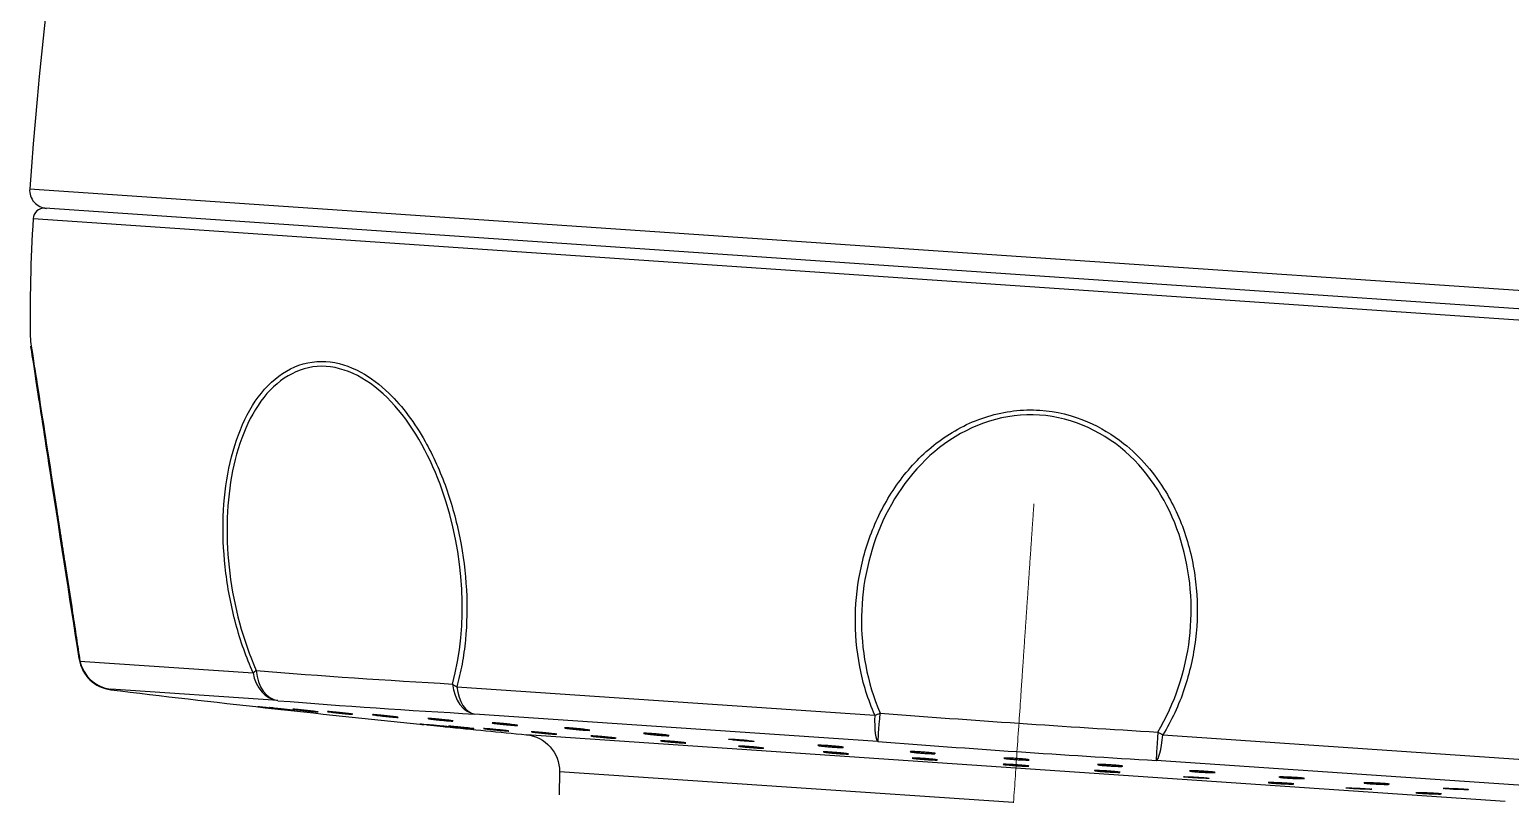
# Model space of a CAD drawing. Extents: x 0 to 1128, y 0 to 827.
# Drawn here: x 467.97 to 508.48, y 567.16 to 588.08 of the extents above; entities that cross this region are included whole.
import ezdxf

# ---------------------------------------------------------------- set-up
doc = ezdxf.new("R2010")
doc.units = 0
doc.header["$LTSCALE"] = 10
doc.header["$MEASUREMENT"] = 0
doc.linetypes.add('CENTER2', pattern=[28.575, 19.05, -3.175, 3.175, -3.175])
doc.layers.add('1', color=7, linetype='CONTINUOUS')
doc.layers.add('Cneter', color=1, linetype='CENTER2', lineweight=13)

msp = doc.modelspace()

# ---------------------------------------------------------------- linework, layer by layer
at = {"layer": '1', "color": 7, "linetype": 'Continuous'}
for p, q in [((467.97, 583.729), (495.904, 581.825)), ((495.87, 581.324), (468.385, 583.198)), ((468.065, 582.917), (523.634, 579.128)), ((495.904, 581.825), (523.838, 579.92)), ((523.355, 579.45), (495.87, 581.324)), ((469.347, 570.808), (474.082, 570.485)), ((479.659, 570.105), (491.09, 569.326)), ((474.762, 569.726), (470.192, 570.037)), ((470.194, 570.022), (470.192, 570.037)), ((474.215, 569.558), (474.21, 569.558)), ((491.179, 568.607), (480.145, 569.359)), ((494.954, 567.88), (481.562, 568.793)), ((498.977, 568.788), (510.409, 568.009)), ((509.826, 567.335), (498.792, 568.088)), ((482.466, 567.782), (482.456, 567.151)), ((494.889, 566.935), (482.466, 567.782)), ((508.345, 566.967), (494.954, 567.88))]:
    msp.add_line(p, q, dxfattribs=at)
for centre, radius, start, end in [((592.646, 574.726), 125, 166.8343, 175.8699), ((468.469, 583.693), 0.5, 175.8699, 266.0999), ((468.365, 582.898), 0.3, 86.0999, 176.5038), ((510.835, 580.304), 42.85, 176.5038, 181.0015), ((470.314, 571.015), 1, 188.7805, 263.1512), ((527.793, 1049.584), 483.009, 263.15123, 264.15988), ((527.793, 1049.584), 483.009, 264.24269, 264.50754)]:
    msp.add_arc(centre, radius, start, end, dxfattribs=at)
at = {"layer": '1', "color": 7, "linetype": 'Continuous', "extrusion": (0, 0, -1)}
msp.add_arc((-481.467, 567.797), 1, 95.4925, 180.9001, dxfattribs=at)
at = {"layer": '1', "color": 7, "linetype": 'Continuous'}
for centre, major_axis, ratio, start_param, end_param in [((470.311, 571.03), (-0.988, -0.153), 0.444306, 0, 0.162978), ((470.311, 571.03), (-0.988, -0.153), 0.999966, 0, 1.298016), ((470.311, 571.03), (-0.068, -0.998), 0.98842, 5.003417, 6.231108), ((474.872, 570.719), (0.917, 0.399), 0.175115, 2.365232, 2.528211), ((474.872, 570.719), (-0.068, -0.998), 0.806217, 5.003417, 6.231108), ((474.872, 570.719), (-0.079, -0.997), 0.70581, 4.941684, 6.239699), ((435.774, 1027.065), (110.338, -450.882), 0.68986, 6.058898, 6.075302), ((480.244, 570.353), (0.057, 0.998), 0.708356, 1.784087, 3.082103), ((480.244, 570.353), (-0.965, 0.263), 0.453228, 0.884994, 1.047972), ((480.244, 570.353), (-0.068, -0.998), 0.591619, 5.003417, 6.231108), ((436.288, 1027.191), (-110.567, 451.818), 0.68986, 2.917306, 2.93371), ((491.255, 569.602), (-0.068, -0.998), 0.151744, 5.003417, 6.231108), ((491.255, 569.602), (0.92, 0.391), 0.196656, 4.449773, 4.612751), ((491.255, 569.602), (0.076, 0.997), 0.0018, 3.193066, 4.491082), ((525.839, 1020.925), (463.112, -31.572), 0.97561, 4.704187, 4.720591), ((498.852, 569.084), (-0.06, -0.998), 0.0018, 4.933696, 6.231712), ((498.852, 569.084), (-0.859, 0.513), 0.196656, 1.670434, 1.833412), ((525.85, 1021.085), (-464.072, 31.637), 0.97561, 1.562594, 1.578998), ((498.852, 569.084), (-0.068, -0.998), 0.151744, 0.052077, 1.279768)]:
    msp.add_ellipse(centre, major_axis=major_axis, ratio=ratio, start_param=start_param, end_param=end_param, dxfattribs=at)
for points, knots in [([(523.89, 580.766), (523.876, 580.786), (523.848, 580.828), (523.625, 581.16), (523.267, 581.689), (522.763, 582.434), (522.115, 583.391), (520.848, 585.255), (518.487, 588.767), (514.802, 594.192), (511.439, 599.152), (508.662, 603.259), (506.223, 606.862), (503.505, 610.85), (500.978, 614.583), (499.532, 616.735), (498.908, 617.663)], [0, 0, 0, 0, 0.03684, 0.074066, 0.112005, 0.150963, 0.191222, 0.233031, 0.351862, 0.491758, 0.62721, 0.683143, 0.759439, 0.859337, 0.939331, 1, 1, 1, 1]), ([(467.992, 579.555), (467.992, 579.555), (468.015, 579.404), (468.119, 578.739), (468.286, 577.672), (468.498, 576.305), (468.712, 574.931), (468.931, 573.512), (469.112, 572.34), (469.25, 571.442), (469.315, 571.018), (469.347, 570.808)], [0, 0, 0, 0, 0.117115, 0.218919, 0.375028, 0.499757, 0.624488, 0.750609, 0.875614, 0.938399, 1, 1, 1, 1]), ([(469.323, 570.878), (469.068, 572.529), (468.764, 574.496), (468.365, 577.076), (468.243, 577.867), (468.059, 579.059), (468.003, 579.423), (468.004, 579.416), (468.062, 579.043), (468.182, 578.267), (468.212, 578.067), (468.246, 577.852)], [0, 0, 0, 0, 0.377065, 0.377065, 0.565598, 0.565598, 0.75413, 0.75413, 0.942663, 0.942663, 1, 1, 1, 1]), ([(474.082, 570.485), (473.994, 570.7), (473.815, 571.133), (473.538, 572.039), (473.307, 573.207), (473.23, 574.604), (473.355, 575.947), (473.698, 577.174), (474.271, 578.198), (475.08, 578.881), (476.047, 579.093), (476.997, 578.793), (477.957, 578.069), (478.776, 576.957), (479.397, 575.562), (479.774, 574.176), (479.954, 572.761), (479.93, 571.602), (479.812, 570.722), (479.71, 570.31), (479.659, 570.105)], [0, 0, 0, 0, 0.030925, 0.062393, 0.124655, 0.186847, 0.248867, 0.311288, 0.373942, 0.43667, 0.499585, 0.558364, 0.609289, 0.687378, 0.749769, 0.812162, 0.87525, 0.93778, 0.969186, 1, 1, 1, 1]), ([(479.541, 570.181), (479.978, 571.785), (479.867, 573.739), (478.951, 576.355), (478.518, 577.167), (477.405, 578.422), (476.741, 578.827), (475.42, 578.911), (474.822, 578.582), (473.935, 577.465), (473.642, 576.691), (473.199, 574.194), (473.437, 572.229), (474.169, 570.547)], [0, 0, 0, 0, 0.25, 0.25, 0.375, 0.375, 0.5, 0.5, 0.625, 0.625, 0.75, 0.75, 1, 1, 1, 1]), ([(498.837, 568.865), (499.775, 570.436), (499.999, 572.366), (499.204, 574.974), (498.744, 575.788), (497.402, 577.058), (496.534, 577.478), (494.664, 577.599), (493.746, 577.292), (492.26, 576.216), (491.692, 575.461), (490.569, 573.01), (490.525, 571.064), (491.24, 569.383)], [0, 0, 0, 0, 0.25, 0.25, 0.375, 0.375, 0.5, 0.5, 0.625, 0.625, 0.75, 0.75, 1, 1, 1, 1]), ([(491.09, 569.326), (491.006, 569.54), (490.835, 569.973), (490.617, 570.874), (490.514, 572.034), (490.679, 573.414), (491.122, 574.736), (491.853, 575.936), (492.873, 576.93), (494.164, 577.58), (495.586, 577.761), (496.884, 577.437), (498.111, 576.695), (499.06, 575.574), (499.671, 574.18), (499.938, 572.802), (499.916, 571.4), (499.655, 570.257), (499.317, 569.393), (499.09, 568.988), (498.977, 568.788)], [0, 0, 0, 0, 0.030925, 0.062393, 0.124655, 0.186847, 0.248867, 0.311288, 0.373942, 0.43667, 0.499585, 0.558364, 0.609289, 0.687378, 0.749769, 0.812162, 0.87525, 0.93778, 0.969186, 1, 1, 1, 1]), ([(474.215, 569.558), (474.215, 569.558), (474.215, 569.558), (474.222, 569.557), (474.235, 569.555), (474.273, 569.551), (474.298, 569.548), (474.357, 569.541), (474.39, 569.537), (474.462, 569.529), (474.502, 569.525), (474.58, 569.516), (474.619, 569.512), (474.694, 569.504), (474.73, 569.5), (474.794, 569.493), (474.822, 569.49), (474.866, 569.485), (474.883, 569.483), (474.893, 569.482)], [0, 0, 0, 0, 0.000061, 0.000061, 0.124139, 0.124139, 0.252503, 0.252503, 0.374641, 0.374641, 0.501516, 0.501516, 0.625957, 0.625957, 0.750778, 0.750778, 0.877447, 0.877447, 1, 1, 1, 1]), ([(474.907, 569.481), (474.907, 569.481), (474.906, 569.481), (474.903, 569.482), (474.894, 569.483), (474.863, 569.486), (474.842, 569.489), (474.789, 569.495), (474.757, 569.498), (474.689, 569.506), (474.651, 569.51), (474.574, 569.519), (474.533, 569.523), (474.456, 569.532), (474.419, 569.536), (474.352, 569.543), (474.32, 569.547), (474.269, 569.552), (474.249, 569.554), (474.226, 569.557), (474.219, 569.558), (474.215, 569.558)], [0, 0, 0, 0, 0.023178, 0.023178, 0.134541, 0.134541, 0.24942, 0.24942, 0.36216, 0.36216, 0.475519, 0.475519, 0.59113, 0.59113, 0.702555, 0.702555, 0.818372, 0.818372, 0.929855, 0.929855, 1, 1, 1, 1]), ([(474.547, 569.535), (474.536, 569.536), (474.531, 569.536), (474.534, 569.535), (474.543, 569.534), (474.571, 569.53), (474.593, 569.528), (474.645, 569.522), (474.675, 569.518), (474.742, 569.51), (474.781, 569.506), (474.858, 569.497), (474.898, 569.493), (474.974, 569.485), (475.012, 569.481), (475.081, 569.473), (475.113, 569.47), (475.165, 569.465), (475.186, 569.463), (475.216, 569.46), (475.226, 569.459), (475.23, 569.459), (475.226, 569.46), (475.205, 569.463), (475.187, 569.465), (475.142, 569.471), (475.114, 569.474), (475.051, 569.481), (475.015, 569.486), (474.939, 569.494), (474.899, 569.499), (474.821, 569.507), (474.783, 569.511), (474.711, 569.519), (474.676, 569.523), (474.618, 569.528), (474.594, 569.531), (474.564, 569.534), (474.554, 569.535), (474.547, 569.535)], [0, 0, 0, 0, 0.053463, 0.053463, 0.106782, 0.106782, 0.161942, 0.161942, 0.214427, 0.214427, 0.268948, 0.268948, 0.322422, 0.322422, 0.37606, 0.37606, 0.430492, 0.430492, 0.483261, 0.483261, 0.537949, 0.537949, 0.590625, 0.590625, 0.644964, 0.644964, 0.698292, 0.698292, 0.751913, 0.751913, 0.806599, 0.806599, 0.859304, 0.859304, 0.914087, 0.914087, 0.96682, 0.96682, 1, 1, 1, 1]), ([(475.201, 569.491), (475.185, 569.492), (475.175, 569.493), (475.172, 569.492), (475.171, 569.492), (475.171, 569.492)], [0, 0, 0, 0, 0.792428, 0.792428, 1, 1, 1, 1]), ([(475.182, 569.49), (475.182, 569.49), (475.182, 569.49), (475.192, 569.488), (475.209, 569.486), (475.253, 569.48), (475.28, 569.477), (475.342, 569.469), (475.378, 569.465), (475.453, 569.457), (475.492, 569.452), (475.57, 569.444), (475.609, 569.44), (475.682, 569.432), (475.717, 569.429), (475.776, 569.423), (475.801, 569.421), (475.84, 569.417), (475.854, 569.416), (475.861, 569.416)], [0, 0, 0, 0, 0.000039, 0.000039, 0.128026, 0.128026, 0.249806, 0.249806, 0.376308, 0.376308, 0.500383, 0.500383, 0.624838, 0.624838, 0.751135, 0.751135, 0.873573, 0.873573, 1, 1, 1, 1]), ([(475.867, 569.416), (475.867, 569.417), (475.866, 569.417), (475.857, 569.419), (475.845, 569.42), (475.808, 569.425), (475.783, 569.428), (475.726, 569.435), (475.693, 569.439), (475.621, 569.448), (475.581, 569.452), (475.504, 569.461), (475.465, 569.465), (475.389, 569.473), (475.352, 569.476), (475.288, 569.483), (475.26, 569.485), (475.224, 569.489), (475.211, 569.49), (475.201, 569.491)], [0, 0, 0, 0, 0.054586, 0.054586, 0.180079, 0.180079, 0.303234, 0.303234, 0.427066, 0.427066, 0.553358, 0.553358, 0.675076, 0.675076, 0.801593, 0.801593, 0.923375, 0.923375, 1, 1, 1, 1]), ([(476.167, 569.425), (476.147, 569.426), (476.132, 569.427), (476.119, 569.428), (476.117, 569.427), (476.117, 569.427)], [0, 0, 0, 0, 0.615105, 0.615105, 1, 1, 1, 1]), ([(476.119, 569.426), (476.119, 569.426), (476.119, 569.426), (476.124, 569.425), (476.136, 569.423), (476.172, 569.418), (476.195, 569.414), (476.251, 569.408), (476.284, 569.404), (476.355, 569.395), (476.394, 569.391), (476.471, 569.383), (476.511, 569.378), (476.587, 569.371), (476.625, 569.367), (476.689, 569.361), (476.718, 569.358), (476.765, 569.354), (476.784, 569.353), (476.796, 569.352)], [0, 0, 0, 0, 0.000037, 0.000037, 0.128025, 0.128025, 0.249804, 0.249804, 0.376306, 0.376306, 0.500382, 0.500382, 0.624837, 0.624837, 0.751134, 0.751134, 0.873572, 0.873572, 1, 1, 1, 1]), ([(476.813, 569.353), (476.813, 569.353), (476.813, 569.353), (476.812, 569.354), (476.804, 569.355), (476.776, 569.359), (476.756, 569.362), (476.706, 569.369), (476.675, 569.372), (476.608, 569.38), (476.57, 569.385), (476.493, 569.393), (476.454, 569.397), (476.377, 569.405), (476.338, 569.409), (476.269, 569.416), (476.238, 569.419), (476.195, 569.423), (476.18, 569.424), (476.167, 569.425)], [0, 0, 0, 0, 0.01105, 0.01105, 0.142321, 0.142321, 0.271148, 0.271148, 0.400682, 0.400682, 0.53279, 0.53279, 0.660113, 0.660113, 0.792456, 0.792456, 0.919846, 0.919846, 1, 1, 1, 1]), ([(477.429, 569.339), (477.405, 569.341), (477.386, 569.342), (477.361, 569.343), (477.354, 569.343), (477.354, 569.341), (477.361, 569.339), (477.387, 569.335), (477.406, 569.332), (477.455, 569.325), (477.485, 569.322), (477.552, 569.314), (477.589, 569.31), (477.665, 569.301), (477.705, 569.297), (477.783, 569.289), (477.822, 569.285), (477.891, 569.279), (477.923, 569.276), (477.978, 569.272), (478.001, 569.27), (478.034, 569.268), (478.044, 569.268), (478.048, 569.268)], [0, 0, 0, 0, 0.090546, 0.090546, 0.180848, 0.180848, 0.274268, 0.274268, 0.363158, 0.363158, 0.455495, 0.455495, 0.54606, 0.54606, 0.636903, 0.636903, 0.72909, 0.72909, 0.81846, 0.81846, 0.91108, 0.91108, 1, 1, 1, 1]), ([(478.05, 569.269), (478.05, 569.27), (478.047, 569.271), (478.031, 569.274), (478.015, 569.276), (477.973, 569.282), (477.946, 569.286), (477.884, 569.293), (477.848, 569.297), (477.774, 569.306), (477.735, 569.31), (477.657, 569.318), (477.617, 569.322), (477.544, 569.329), (477.51, 569.332), (477.462, 569.336), (477.445, 569.338), (477.429, 569.339)], [0, 0, 0, 0, 0.100261, 0.100261, 0.235406, 0.235406, 0.371292, 0.371292, 0.509878, 0.509878, 0.643445, 0.643445, 0.782278, 0.782278, 0.915915, 0.915915, 1, 1, 1, 1]), ([(478.968, 569.234), (478.941, 569.236), (478.917, 569.237), (478.883, 569.239), (478.871, 569.239), (478.864, 569.238), (478.863, 569.238), (478.863, 569.238)], [0, 0, 0, 0, 0.420717, 0.420717, 0.840296, 0.840296, 1, 1, 1, 1]), ([(478.872, 569.235), (478.872, 569.235), (478.872, 569.235), (478.88, 569.233), (478.895, 569.23), (478.935, 569.225), (478.962, 569.221), (479.023, 569.213), (479.058, 569.209), (479.131, 569.201), (479.17, 569.197), (479.249, 569.189), (479.289, 569.185), (479.362, 569.179), (479.397, 569.176), (479.458, 569.171), (479.486, 569.169), (479.527, 569.166), (479.542, 569.166), (479.551, 569.166)], [0, 0, 0, 0, 0.000232, 0.000232, 0.122686, 0.122686, 0.249889, 0.249889, 0.374651, 0.374651, 0.499796, 0.499796, 0.626793, 0.626793, 0.749909, 0.749909, 0.877501, 0.877501, 1, 1, 1, 1]), ([(479.56, 569.167), (479.56, 569.168), (479.559, 569.168), (479.553, 569.17), (479.542, 569.172), (479.509, 569.178), (479.486, 569.181), (479.43, 569.188), (479.397, 569.192), (479.326, 569.2), (479.289, 569.204), (479.211, 569.212), (479.17, 569.216), (479.094, 569.223), (479.058, 569.227), (479.005, 569.231), (478.986, 569.233), (478.968, 569.234)], [0, 0, 0, 0, 0.051937, 0.051937, 0.19434, 0.19434, 0.337525, 0.337525, 0.483554, 0.483554, 0.624295, 0.624295, 0.770584, 0.770584, 0.911399, 0.911399, 1, 1, 1, 1]), ([(478.648, 569.082), (478.648, 569.082), (478.651, 569.082), (478.666, 569.08), (478.682, 569.079), (478.719, 569.075), (478.739, 569.073), (478.762, 569.07)], [0, 0, 0, 0, 0.277213, 0.277213, 0.678449, 0.678449, 1, 1, 1, 1]), ([(479.344, 569.011), (479.344, 569.011), (479.343, 569.011), (479.336, 569.012), (479.324, 569.013), (479.29, 569.017), (479.266, 569.019), (479.209, 569.025), (479.176, 569.028), (479.106, 569.035), (479.067, 569.039), (478.989, 569.047), (478.948, 569.051), (478.873, 569.059), (478.837, 569.063), (478.772, 569.069), (478.742, 569.072), (478.695, 569.077), (478.677, 569.079), (478.657, 569.081), (478.652, 569.082), (478.65, 569.082)], [0, 0, 0, 0, 0.044228, 0.044228, 0.153256, 0.153256, 0.265709, 0.265709, 0.376035, 0.376035, 0.486943, 0.486943, 0.600011, 0.600011, 0.708976, 0.708976, 0.822265, 0.822265, 0.931342, 0.931342, 1, 1, 1, 1]), ([(478.845, 569.068), (478.845, 569.068), (478.845, 569.068), (478.848, 569.068), (478.858, 569.067), (478.889, 569.063), (478.911, 569.061), (478.965, 569.055), (478.996, 569.052), (479.065, 569.044), (479.104, 569.04), (479.181, 569.033), (479.221, 569.029), (479.297, 569.021), (479.335, 569.017), (479.403, 569.011), (479.434, 569.008), (479.483, 569.003), (479.504, 569.001), (479.532, 568.998), (479.54, 568.998), (479.542, 568.998), (479.536, 568.999), (479.513, 569.002), (479.494, 569.004), (479.447, 569.009), (479.418, 569.012), (479.353, 569.019), (479.317, 569.022), (479.241, 569.03), (479.2, 569.034), (479.122, 569.042), (479.084, 569.046), (479.013, 569.053), (478.979, 569.056), (478.923, 569.062), (478.9, 569.064), (478.871, 569.066), (478.863, 569.067), (478.856, 569.068)], [0, 0, 0, 0, 0.000038, 0.000038, 0.056392, 0.056392, 0.114688, 0.114688, 0.170138, 0.170138, 0.227728, 0.227728, 0.284189, 0.284189, 0.340829, 0.340829, 0.398322, 0.398322, 0.454072, 0.454072, 0.511867, 0.511867, 0.56755, 0.56755, 0.624982, 0.624982, 0.681328, 0.681328, 0.737971, 0.737971, 0.795717, 0.795717, 0.851368, 0.851368, 0.909227, 0.909227, 0.964935, 0.964935, 1, 1, 1, 1]), ([(479.459, 569.027), (479.443, 569.028), (479.434, 569.028), (479.43, 569.028), (479.429, 569.028), (479.429, 569.028)], [0, 0, 0, 0, 0.793293, 0.793293, 1, 1, 1, 1]), ([(479.44, 569.026), (479.44, 569.026), (479.44, 569.026), (479.45, 569.025), (479.467, 569.023), (479.511, 569.018), (479.538, 569.015), (479.6, 569.008), (479.636, 569.004), (479.711, 568.996), (479.751, 568.992), (479.828, 568.985), (479.868, 568.981), (479.941, 568.974), (479.975, 568.971), (480.034, 568.965), (480.059, 568.963), (480.099, 568.96), (480.113, 568.959), (480.12, 568.958)], [0, 0, 0, 0, 0.00004, 0.00004, 0.128082, 0.128082, 0.249873, 0.249873, 0.376363, 0.376363, 0.500376, 0.500376, 0.624781, 0.624781, 0.75106, 0.75106, 0.873509, 0.873509, 1, 1, 1, 1]), ([(480.126, 568.959), (480.125, 568.959), (480.124, 568.959), (480.116, 568.96), (480.103, 568.962), (480.066, 568.967), (480.042, 568.969), (479.985, 568.976), (479.951, 568.979), (479.879, 568.987), (479.84, 568.991), (479.762, 568.999), (479.723, 569.002), (479.647, 569.01), (479.61, 569.013), (479.547, 569.019), (479.519, 569.022), (479.482, 569.025), (479.469, 569.026), (479.459, 569.027)], [0, 0, 0, 0, 0.054496, 0.054496, 0.180065, 0.180065, 0.303259, 0.303259, 0.427103, 0.427103, 0.553358, 0.553358, 0.675033, 0.675033, 0.801535, 0.801535, 0.923334, 0.923334, 1, 1, 1, 1]), ([(480.444, 568.959), (480.423, 568.961), (480.407, 568.962), (480.391, 568.963), (480.388, 568.962), (480.388, 568.962)], [0, 0, 0, 0, 0.583199, 0.583199, 1, 1, 1, 1]), ([(480.389, 568.961), (480.389, 568.961), (480.389, 568.961), (480.393, 568.96), (480.404, 568.959), (480.437, 568.954), (480.459, 568.952), (480.513, 568.946), (480.546, 568.942), (480.616, 568.935), (480.655, 568.931), (480.732, 568.923), (480.772, 568.919), (480.849, 568.912), (480.886, 568.908), (480.952, 568.903), (480.982, 568.9), (481.031, 568.896), (481.051, 568.895), (481.077, 568.893), (481.084, 568.893), (481.085, 568.894), (481.078, 568.896), (481.053, 568.899), (481.033, 568.902), (480.985, 568.907), (480.955, 568.911), (480.889, 568.918), (480.851, 568.922), (480.775, 568.929), (480.736, 568.933), (480.659, 568.941), (480.619, 568.944), (480.549, 568.951), (480.517, 568.954), (480.473, 568.957), (480.457, 568.958), (480.444, 568.959)], [0, 0, 0, 0, 0.000018, 0.000018, 0.061797, 0.061797, 0.12056, 0.12056, 0.18159, 0.18159, 0.241424, 0.241424, 0.301448, 0.301448, 0.362376, 0.362376, 0.421457, 0.421457, 0.482704, 0.482704, 0.541714, 0.541714, 0.602577, 0.602577, 0.662289, 0.662289, 0.722317, 0.722317, 0.783512, 0.783512, 0.842488, 0.842488, 0.903804, 0.903804, 0.96284, 0.96284, 1, 1, 1, 1]), ([(480.76, 569.112), (480.729, 569.114), (480.702, 569.116), (480.659, 569.118), (480.643, 569.118), (480.625, 569.118), (480.621, 569.117), (480.621, 569.116)], [0, 0, 0, 0, 0.361875, 0.361875, 0.722771, 0.722771, 1, 1, 1, 1]), ([(480.623, 569.115), (480.623, 569.115), (480.623, 569.115), (480.627, 569.114), (480.637, 569.112), (480.669, 569.106), (480.691, 569.103), (480.745, 569.096), (480.778, 569.092), (480.847, 569.084), (480.885, 569.08), (480.963, 569.072), (481.004, 569.068), (481.08, 569.062), (481.116, 569.058), (481.183, 569.053), (481.214, 569.051), (481.264, 569.048), (481.283, 569.047), (481.31, 569.047), (481.318, 569.047), (481.319, 569.05), (481.312, 569.052), (481.288, 569.056), (481.269, 569.059), (481.221, 569.066), (481.191, 569.07), (481.125, 569.077), (481.089, 569.081), (481.013, 569.089), (480.973, 569.093), (480.895, 569.101), (480.857, 569.104), (480.8, 569.109), (480.779, 569.11), (480.76, 569.112)], [0, 0, 0, 0, 0.000119, 0.000119, 0.062738, 0.062738, 0.127786, 0.127786, 0.191586, 0.191586, 0.255582, 0.255582, 0.320524, 0.320524, 0.383482, 0.383482, 0.44873, 0.44873, 0.511577, 0.511577, 0.576409, 0.576409, 0.640034, 0.640034, 0.704009, 0.704009, 0.769254, 0.769254, 0.832136, 0.832136, 0.897498, 0.897498, 0.960414, 0.960414, 1, 1, 1, 1]), ([(481.786, 568.868), (481.76, 568.87), (481.739, 568.871), (481.709, 568.873), (481.7, 568.873), (481.697, 568.872), (481.696, 568.872), (481.696, 568.872)], [0, 0, 0, 0, 0.458391, 0.458391, 0.915547, 0.915547, 1, 1, 1, 1]), ([(481.71, 568.869), (481.71, 568.869), (481.71, 568.869), (481.721, 568.867), (481.738, 568.865), (481.782, 568.859), (481.811, 568.856), (481.875, 568.849), (481.911, 568.845), (481.986, 568.838), (482.026, 568.834), (482.104, 568.826), (482.144, 568.823), (482.215, 568.817), (482.248, 568.814), (482.307, 568.809), (482.332, 568.807), (482.369, 568.805), (482.382, 568.805), (482.388, 568.805)], [0, 0, 0, 0, 0.000242, 0.000242, 0.122703, 0.122703, 0.249889, 0.249889, 0.374584, 0.374584, 0.499673, 0.499673, 0.626647, 0.626647, 0.74977, 0.74977, 0.87741, 0.87741, 1, 1, 1, 1]), ([(482.393, 568.806), (482.393, 568.806), (482.392, 568.807), (482.381, 568.809), (482.367, 568.811), (482.329, 568.816), (482.304, 568.819), (482.246, 568.825), (482.211, 568.829), (482.138, 568.836), (482.1, 568.84), (482.022, 568.848), (481.981, 568.852), (481.907, 568.858), (481.872, 568.861), (481.821, 568.865), (481.802, 568.867), (481.786, 568.868)], [0, 0, 0, 0, 0.076603, 0.076603, 0.215342, 0.215342, 0.354812, 0.354812, 0.496999, 0.496999, 0.634027, 0.634027, 0.776492, 0.776492, 0.91366, 0.91366, 1, 1, 1, 1]), ([(482.775, 568.974), (482.742, 568.977), (482.711, 568.979), (482.66, 568.981), (482.64, 568.982), (482.61, 568.982), (482.602, 568.982), (482.6, 568.98), (482.6, 568.98), (482.6, 568.98)], [0, 0, 0, 0, 0.31809, 0.31809, 0.635318, 0.635318, 0.963505, 0.963505, 1, 1, 1, 1]), ([(482.616, 568.975), (482.616, 568.975), (482.616, 568.975), (482.627, 568.973), (482.646, 568.97), (482.692, 568.963), (482.721, 568.96), (482.786, 568.952), (482.822, 568.948), (482.898, 568.94), (482.939, 568.937), (483.016, 568.929), (483.054, 568.926), (483.126, 568.921), (483.16, 568.918), (483.216, 568.915), (483.24, 568.914), (483.276, 568.913), (483.289, 568.913), (483.294, 568.914)], [0, 0, 0, 0, 0.000157, 0.000157, 0.126829, 0.126829, 0.251071, 0.251071, 0.375692, 0.375692, 0.502159, 0.502159, 0.624762, 0.624762, 0.751821, 0.751821, 0.874208, 0.874208, 1, 1, 1, 1]), ([(483.297, 568.915), (483.297, 568.916), (483.295, 568.917), (483.283, 568.92), (483.269, 568.923), (483.229, 568.929), (483.203, 568.932), (483.143, 568.94), (483.109, 568.944), (483.036, 568.951), (482.996, 568.955), (482.918, 568.963), (482.879, 568.966), (482.819, 568.971), (482.797, 568.973), (482.775, 568.974)], [0, 0, 0, 0, 0.096192, 0.096192, 0.25682, 0.25682, 0.420639, 0.420639, 0.578525, 0.578525, 0.742636, 0.742636, 0.900606, 0.900606, 1, 1, 1, 1]), ([(484.983, 568.824), (484.947, 568.826), (484.914, 568.829), (484.856, 568.832), (484.831, 568.833), (484.793, 568.834), (484.779, 568.833), (484.77, 568.832), (484.769, 568.831), (484.769, 568.831)], [0, 0, 0, 0, 0.284229, 0.284229, 0.56769, 0.56769, 0.860942, 0.860942, 1, 1, 1, 1]), ([(484.774, 568.828), (484.774, 568.828), (484.774, 568.828), (484.781, 568.826), (484.794, 568.823), (484.833, 568.817), (484.858, 568.814), (484.917, 568.807), (484.951, 568.803), (485.023, 568.796), (485.063, 568.792), (485.141, 568.785), (485.18, 568.781), (485.255, 568.776), (485.292, 568.773), (485.354, 568.769), (485.382, 568.768), (485.426, 568.766), (485.444, 568.766), (485.454, 568.767)], [0, 0, 0, 0, 0.000155, 0.000155, 0.126827, 0.126827, 0.251069, 0.251069, 0.375691, 0.375691, 0.502158, 0.502158, 0.62476, 0.62476, 0.75182, 0.75182, 0.874207, 0.874207, 1, 1, 1, 1]), ([(485.466, 568.769), (485.466, 568.769), (485.466, 568.77), (485.462, 568.772), (485.453, 568.774), (485.422, 568.779), (485.4, 568.783), (485.346, 568.789), (485.315, 568.793), (485.247, 568.801), (485.208, 568.805), (485.13, 568.812), (485.091, 568.815), (485.029, 568.82), (485.006, 568.822), (484.983, 568.824)], [0, 0, 0, 0, 0.038399, 0.038399, 0.209298, 0.209298, 0.383592, 0.383592, 0.551574, 0.551574, 0.726179, 0.726179, 0.89425, 0.89425, 1, 1, 1, 1]), ([(483.453, 568.754), (483.422, 568.757), (483.396, 568.758), (483.355, 568.76), (483.34, 568.761), (483.326, 568.761), (483.323, 568.76), (483.323, 568.76)], [0, 0, 0, 0, 0.375607, 0.375607, 0.750201, 0.750201, 1, 1, 1, 1]), ([(483.326, 568.759), (483.326, 568.759), (483.326, 568.759), (483.331, 568.757), (483.342, 568.755), (483.376, 568.751), (483.4, 568.748), (483.456, 568.741), (483.489, 568.738), (483.559, 568.73), (483.598, 568.727), (483.676, 568.719), (483.716, 568.716), (483.792, 568.709), (483.828, 568.706), (483.894, 568.701), (483.924, 568.699), (483.971, 568.696), (483.99, 568.695), (484.002, 568.695)], [0, 0, 0, 0, 0.000238, 0.000238, 0.122699, 0.122699, 0.249885, 0.249885, 0.37458, 0.37458, 0.49967, 0.49967, 0.626643, 0.626643, 0.749767, 0.749767, 0.877407, 0.877407, 1, 1, 1, 1]), ([(484.02, 568.696), (484.02, 568.696), (484.02, 568.696), (484.019, 568.697), (484.012, 568.699), (483.985, 568.703), (483.965, 568.705), (483.915, 568.711), (483.884, 568.715), (483.817, 568.722), (483.78, 568.726), (483.704, 568.733), (483.663, 568.737), (483.586, 568.744), (483.548, 568.747), (483.492, 568.751), (483.472, 568.753), (483.453, 568.754)], [0, 0, 0, 0, 0.011229, 0.011229, 0.15979, 0.15979, 0.309135, 0.309135, 0.461388, 0.461388, 0.608117, 0.608117, 0.760668, 0.760668, 0.907548, 0.907548, 1, 1, 1, 1]), ([(485.403, 568.621), (485.369, 568.624), (485.338, 568.626), (485.288, 568.629), (485.267, 568.63), (485.237, 568.63), (485.229, 568.63), (485.228, 568.629), (485.228, 568.629), (485.228, 568.629)], [0, 0, 0, 0, 0.318588, 0.318588, 0.636318, 0.636318, 0.964992, 0.964992, 1, 1, 1, 1]), ([(485.243, 568.624), (485.243, 568.624), (485.243, 568.624), (485.255, 568.622), (485.273, 568.62), (485.32, 568.614), (485.349, 568.611), (485.413, 568.604), (485.45, 568.6), (485.525, 568.593), (485.566, 568.589), (485.644, 568.583), (485.682, 568.58), (485.753, 568.574), (485.787, 568.572), (485.844, 568.568), (485.867, 568.567), (485.903, 568.566), (485.916, 568.566), (485.922, 568.566)], [0, 0, 0, 0, 0.000135, 0.000135, 0.126791, 0.126791, 0.250965, 0.250965, 0.375533, 0.375533, 0.501977, 0.501977, 0.624587, 0.624587, 0.751694, 0.751694, 0.874157, 0.874157, 1, 1, 1, 1]), ([(485.925, 568.567), (485.925, 568.568), (485.922, 568.569), (485.91, 568.572), (485.896, 568.574), (485.856, 568.579), (485.83, 568.582), (485.77, 568.589), (485.736, 568.592), (485.663, 568.6), (485.623, 568.603), (485.545, 568.61), (485.506, 568.613), (485.446, 568.618), (485.424, 568.62), (485.403, 568.621)], [0, 0, 0, 0, 0.095734, 0.095734, 0.256464, 0.256464, 0.420325, 0.420325, 0.578241, 0.578241, 0.742422, 0.742422, 0.900499, 0.900499, 1, 1, 1, 1]), ([(487.349, 568.663), (487.311, 568.665), (487.275, 568.668), (487.211, 568.671), (487.183, 568.672), (487.136, 568.674), (487.118, 568.674), (487.096, 568.673), (487.092, 568.672), (487.095, 568.668), (487.104, 568.666), (487.133, 568.661), (487.155, 568.657), (487.206, 568.651), (487.237, 568.647), (487.306, 568.64), (487.344, 568.636), (487.421, 568.629), (487.46, 568.626), (487.537, 568.62), (487.576, 568.617), (487.644, 568.613), (487.675, 568.611), (487.727, 568.609), (487.749, 568.609), (487.779, 568.609), (487.787, 568.61), (487.792, 568.613), (487.787, 568.615), (487.766, 568.62), (487.748, 568.623), (487.702, 568.629), (487.674, 568.632), (487.611, 568.639), (487.574, 568.643), (487.498, 568.65), (487.459, 568.654), (487.396, 568.659), (487.372, 568.661), (487.349, 568.663)], [0, 0, 0, 0, 0.053463, 0.053463, 0.106782, 0.106782, 0.161942, 0.161942, 0.214427, 0.214427, 0.268948, 0.268948, 0.322422, 0.322422, 0.37606, 0.37606, 0.430492, 0.430492, 0.483261, 0.483261, 0.537949, 0.537949, 0.590625, 0.590625, 0.644964, 0.644964, 0.698292, 0.698292, 0.751913, 0.751913, 0.806599, 0.806599, 0.859304, 0.859304, 0.914087, 0.914087, 0.96682, 0.96682, 1, 1, 1, 1]), ([(487.588, 568.472), (487.551, 568.475), (487.517, 568.477), (487.458, 568.481), (487.432, 568.482), (487.392, 568.483), (487.377, 568.483), (487.365, 568.483), (487.363, 568.482), (487.363, 568.481)], [0, 0, 0, 0, 0.277419, 0.277419, 0.55409, 0.55409, 0.840292, 0.840292, 1, 1, 1, 1]), ([(487.367, 568.48), (487.367, 568.48), (487.367, 568.48), (487.372, 568.478), (487.385, 568.476), (487.421, 568.471), (487.445, 568.468), (487.502, 568.462), (487.536, 568.458), (487.607, 568.451), (487.647, 568.448), (487.725, 568.441), (487.764, 568.438), (487.839, 568.432), (487.877, 568.429), (487.941, 568.425), (487.969, 568.424), (488.016, 568.422), (488.034, 568.421), (488.045, 568.422)], [0, 0, 0, 0, 0.000134, 0.000134, 0.126789, 0.126789, 0.250964, 0.250964, 0.37553, 0.37553, 0.501974, 0.501974, 0.624584, 0.624584, 0.751691, 0.751691, 0.874153, 0.874153, 1, 1, 1, 1]), ([(488.06, 568.423), (488.06, 568.424), (488.06, 568.424), (488.059, 568.425), (488.051, 568.427), (488.022, 568.432), (488.001, 568.434), (487.949, 568.44), (487.919, 568.444), (487.851, 568.45), (487.813, 568.454), (487.736, 568.461), (487.696, 568.464), (487.634, 568.469), (487.611, 568.471), (487.588, 568.472)], [0, 0, 0, 0, 0.022629, 0.022629, 0.196354, 0.196354, 0.373462, 0.373462, 0.544144, 0.544144, 0.721598, 0.721598, 0.892455, 0.892455, 1, 1, 1, 1]), ([(489.834, 568.493), (489.796, 568.496), (489.758, 568.498), (489.689, 568.502), (489.657, 568.504), (489.603, 568.506), (489.58, 568.506), (489.549, 568.506), (489.54, 568.505), (489.536, 568.503), (489.536, 568.503), (489.536, 568.502)], [0, 0, 0, 0, 0.235557, 0.235557, 0.470476, 0.470476, 0.713511, 0.713511, 0.944757, 0.944757, 1, 1, 1, 1]), ([(489.547, 568.498), (489.547, 568.498), (489.547, 568.498), (489.557, 568.495), (489.574, 568.492), (489.618, 568.486), (489.646, 568.483), (489.709, 568.476), (489.745, 568.472), (489.82, 568.466), (489.859, 568.462), (489.937, 568.456), (489.977, 568.454), (490.05, 568.449), (490.083, 568.447), (490.142, 568.445), (490.168, 568.444), (490.207, 568.444), (490.22, 568.444), (490.227, 568.445)], [0, 0, 0, 0, 0.000242, 0.000242, 0.124819, 0.124819, 0.249776, 0.249776, 0.376584, 0.376584, 0.499517, 0.499517, 0.626919, 0.626919, 0.749636, 0.749636, 0.876229, 0.876229, 1, 1, 1, 1]), ([(490.233, 568.447), (490.233, 568.448), (490.232, 568.449), (490.223, 568.452), (490.21, 568.455), (490.172, 568.461), (490.148, 568.464), (490.091, 568.47), (490.056, 568.474), (489.984, 568.481), (489.946, 568.484), (489.883, 568.489), (489.858, 568.491), (489.834, 568.493)], [0, 0, 0, 0, 0.098169, 0.098169, 0.296959, 0.296959, 0.48855, 0.48855, 0.687695, 0.687695, 0.879387, 0.879387, 1, 1, 1, 1]), ([(489.955, 568.311), (489.916, 568.314), (489.879, 568.316), (489.813, 568.32), (489.783, 568.322), (489.732, 568.324), (489.712, 568.324), (489.685, 568.324), (489.678, 568.323), (489.678, 568.322), (489.677, 568.322), (489.677, 568.322)], [0, 0, 0, 0, 0.246636, 0.246636, 0.492607, 0.492607, 0.747052, 0.747052, 0.989073, 0.989073, 1, 1, 1, 1]), ([(489.696, 568.317), (489.696, 568.317), (489.696, 568.317), (489.708, 568.315), (489.727, 568.312), (489.775, 568.307), (489.805, 568.303), (489.87, 568.297), (489.908, 568.293), (489.984, 568.287), (490.023, 568.284), (490.101, 568.278), (490.14, 568.275), (490.211, 568.271), (490.243, 568.269), (490.299, 568.266), (490.323, 568.265), (490.357, 568.265), (490.368, 568.265), (490.372, 568.266)], [0, 0, 0, 0, 0.000235, 0.000235, 0.124734, 0.124734, 0.249628, 0.249628, 0.376403, 0.376403, 0.499334, 0.499334, 0.626774, 0.626774, 0.749557, 0.749557, 0.876197, 0.876197, 1, 1, 1, 1]), ([(490.375, 568.267), (490.375, 568.268), (490.372, 568.269), (490.358, 568.272), (490.343, 568.275), (490.301, 568.28), (490.275, 568.283), (490.214, 568.289), (490.178, 568.293), (490.104, 568.299), (490.066, 568.303), (490.003, 568.308), (489.978, 568.309), (489.955, 568.311)], [0, 0, 0, 0, 0.128722, 0.128722, 0.320734, 0.320734, 0.505781, 0.505781, 0.698169, 0.698169, 0.883404, 0.883404, 1, 1, 1, 1]), ([(492.401, 568.318), (492.362, 568.321), (492.323, 568.324), (492.25, 568.328), (492.216, 568.329), (492.154, 568.332), (492.127, 568.332), (492.088, 568.332), (492.074, 568.332), (492.061, 568.33), (492.058, 568.329), (492.058, 568.328)], [0, 0, 0, 0, 0.216181, 0.216181, 0.431777, 0.431777, 0.654822, 0.654822, 0.867047, 0.867047, 1, 1, 1, 1]), ([(492.061, 568.326), (492.061, 568.326), (492.061, 568.326), (492.067, 568.324), (492.079, 568.322), (492.114, 568.316), (492.138, 568.313), (492.195, 568.307), (492.229, 568.303), (492.3, 568.297), (492.338, 568.293), (492.416, 568.287), (492.457, 568.284), (492.532, 568.28), (492.568, 568.278), (492.633, 568.275), (492.663, 568.274), (492.71, 568.273), (492.728, 568.273), (492.739, 568.274)], [0, 0, 0, 0, 0.000244, 0.000244, 0.12482, 0.12482, 0.249778, 0.249778, 0.376585, 0.376585, 0.499518, 0.499518, 0.62692, 0.62692, 0.749636, 0.749636, 0.876229, 0.876229, 1, 1, 1, 1]), ([(492.445, 568.141), (492.406, 568.144), (492.367, 568.147), (492.295, 568.151), (492.261, 568.153), (492.201, 568.155), (492.175, 568.156), (492.138, 568.157), (492.125, 568.157), (492.115, 568.155), (492.113, 568.155), (492.113, 568.154)], [0, 0, 0, 0, 0.221088, 0.221088, 0.441581, 0.441581, 0.669668, 0.669668, 0.88662, 0.88662, 1, 1, 1, 1]), ([(492.118, 568.152), (492.118, 568.152), (492.118, 568.152), (492.124, 568.15), (492.138, 568.148), (492.175, 568.143), (492.2, 568.14), (492.259, 568.134), (492.293, 568.131), (492.366, 568.125), (492.404, 568.121), (492.482, 568.116), (492.523, 568.113), (492.598, 568.108), (492.633, 568.106), (492.696, 568.103), (492.725, 568.102), (492.77, 568.1), (492.787, 568.1), (492.797, 568.101)], [0, 0, 0, 0, 0.000232, 0.000232, 0.124731, 0.124731, 0.249625, 0.249625, 0.3764, 0.3764, 0.499331, 0.499331, 0.626771, 0.626771, 0.749554, 0.749554, 0.876194, 0.876194, 1, 1, 1, 1]), ([(492.756, 568.277), (492.756, 568.277), (492.756, 568.277), (492.755, 568.279), (492.747, 568.282), (492.718, 568.287), (492.698, 568.29), (492.648, 568.296), (492.616, 568.299), (492.548, 568.306), (492.511, 568.309), (492.45, 568.314), (492.425, 568.316), (492.401, 568.318)], [0, 0, 0, 0, 0.027102, 0.027102, 0.241558, 0.241558, 0.448247, 0.448247, 0.663085, 0.663085, 0.869883, 0.869883, 1, 1, 1, 1]), ([(492.811, 568.103), (492.811, 568.103), (492.811, 568.103), (492.808, 568.105), (492.798, 568.107), (492.767, 568.112), (492.746, 568.115), (492.694, 568.12), (492.662, 568.123), (492.593, 568.13), (492.555, 568.133), (492.493, 568.138), (492.469, 568.14), (492.445, 568.141)], [0, 0, 0, 0, 0.045273, 0.045273, 0.255676, 0.255676, 0.458446, 0.458446, 0.66926, 0.66926, 0.872237, 0.872237, 1, 1, 1, 1]), ([(495.008, 568.14), (494.97, 568.143), (494.93, 568.146), (494.854, 568.15), (494.817, 568.152), (494.75, 568.155), (494.72, 568.156), (494.672, 568.156), (494.653, 568.156), (494.628, 568.155), (494.621, 568.153), (494.622, 568.15), (494.629, 568.148), (494.656, 568.143), (494.675, 568.14), (494.725, 568.134), (494.756, 568.131), (494.822, 568.125), (494.859, 568.122), (494.935, 568.116), (494.976, 568.113), (495.054, 568.108), (495.091, 568.106), (495.161, 568.103), (495.194, 568.101), (495.249, 568.1), (495.271, 568.1), (495.303, 568.101), (495.314, 568.102), (495.318, 568.103)], [0, 0, 0, 0, 0.07112, 0.07112, 0.142047, 0.142047, 0.215425, 0.215425, 0.285244, 0.285244, 0.35777, 0.35777, 0.428905, 0.428905, 0.500257, 0.500257, 0.572666, 0.572666, 0.642862, 0.642862, 0.715611, 0.715611, 0.785683, 0.785683, 0.857969, 0.857969, 0.928909, 0.928909, 1, 1, 1, 1]), ([(495.32, 568.104), (495.32, 568.105), (495.316, 568.107), (495.3, 568.111), (495.284, 568.114), (495.241, 568.119), (495.213, 568.122), (495.151, 568.129), (495.116, 568.132), (495.056, 568.137), (495.032, 568.139), (495.008, 568.14)], [0, 0, 0, 0, 0.175821, 0.175821, 0.400425, 0.400425, 0.633883, 0.633883, 0.858605, 0.858605, 1, 1, 1, 1]), ([(494.996, 567.967), (494.958, 567.97), (494.918, 567.973), (494.842, 567.977), (494.805, 567.979), (494.739, 567.982), (494.708, 567.984), (494.66, 567.985), (494.641, 567.985), (494.616, 567.984), (494.609, 567.983), (494.61, 567.981), (494.618, 567.979), (494.644, 567.975), (494.664, 567.972), (494.713, 567.967), (494.744, 567.964), (494.811, 567.958), (494.848, 567.955), (494.924, 567.949), (494.965, 567.946), (495.042, 567.941), (495.08, 567.939), (495.15, 567.936), (495.183, 567.934), (495.237, 567.932), (495.259, 567.932), (495.292, 567.932), (495.303, 567.933), (495.306, 567.934)], [0, 0, 0, 0, 0.071145, 0.071145, 0.142098, 0.142098, 0.215495, 0.215495, 0.285309, 0.285309, 0.357817, 0.357817, 0.428904, 0.428904, 0.500216, 0.500216, 0.572603, 0.572603, 0.642795, 0.642795, 0.715561, 0.715561, 0.785668, 0.785668, 0.857978, 0.857978, 0.92892, 0.92892, 1, 1, 1, 1]), ([(495.308, 567.934), (495.308, 567.935), (495.305, 567.937), (495.288, 567.94), (495.272, 567.942), (495.23, 567.947), (495.202, 567.95), (495.139, 567.956), (495.104, 567.959), (495.045, 567.964), (495.021, 567.966), (494.996, 567.967)], [0, 0, 0, 0, 0.17491, 0.17491, 0.399682, 0.399682, 0.633372, 0.633372, 0.858374, 0.858374, 1, 1, 1, 1]), ([(497.547, 567.793), (497.51, 567.796), (497.47, 567.799), (497.392, 567.803), (497.354, 567.806), (497.281, 567.809), (497.246, 567.811), (497.189, 567.812), (497.166, 567.813), (497.129, 567.813), (497.116, 567.812), (497.108, 567.811), (497.107, 567.811), (497.107, 567.81)], [0, 0, 0, 0, 0.182332, 0.182332, 0.364172, 0.364172, 0.552276, 0.552276, 0.731197, 0.731197, 0.917021, 0.917021, 1, 1, 1, 1]), ([(497.113, 567.808), (497.113, 567.808), (497.113, 567.808), (497.121, 567.806), (497.135, 567.804), (497.174, 567.799), (497.2, 567.796), (497.26, 567.791), (497.294, 567.788), (497.367, 567.783), (497.407, 567.78), (497.485, 567.775), (497.524, 567.773), (497.599, 567.769), (497.635, 567.767), (497.697, 567.765), (497.725, 567.764), (497.768, 567.763), (497.784, 567.763), (497.794, 567.764)], [0, 0, 0, 0, 0.000212, 0.000212, 0.125055, 0.125055, 0.25178, 0.25178, 0.374661, 0.374661, 0.502051, 0.502051, 0.624785, 0.624785, 0.751375, 0.751375, 0.87557, 0.87557, 1, 1, 1, 1]), ([(497.615, 567.963), (497.577, 567.965), (497.537, 567.968), (497.46, 567.973), (497.421, 567.975), (497.35, 567.978), (497.316, 567.979), (497.26, 567.98), (497.238, 567.98), (497.203, 567.979), (497.191, 567.978), (497.185, 567.976), (497.185, 567.976), (497.185, 567.975)], [0, 0, 0, 0, 0.185312, 0.185312, 0.370122, 0.370122, 0.561316, 0.561316, 0.743237, 0.743237, 0.932213, 0.932213, 1, 1, 1, 1]), ([(497.193, 567.971), (497.193, 567.971), (497.193, 567.971), (497.202, 567.969), (497.217, 567.967), (497.259, 567.961), (497.286, 567.958), (497.347, 567.953), (497.382, 567.95), (497.455, 567.944), (497.496, 567.941), (497.574, 567.936), (497.613, 567.934), (497.686, 567.93), (497.722, 567.929), (497.783, 567.927), (497.809, 567.927), (497.85, 567.927), (497.866, 567.928), (497.875, 567.929)], [0, 0, 0, 0, 0.000221, 0.000221, 0.125133, 0.125133, 0.251895, 0.251895, 0.374783, 0.374783, 0.502139, 0.502139, 0.624811, 0.624811, 0.751357, 0.751357, 0.875547, 0.875547, 1, 1, 1, 1]), ([(497.805, 567.766), (497.805, 567.766), (497.805, 567.767), (497.8, 567.769), (497.79, 567.771), (497.759, 567.775), (497.736, 567.778), (497.681, 567.783), (497.65, 567.786), (497.594, 567.79), (497.571, 567.792), (497.547, 567.793)], [0, 0, 0, 0, 0.07363, 0.07363, 0.325993, 0.325993, 0.588368, 0.588368, 0.840989, 0.840989, 1, 1, 1, 1]), ([(497.883, 567.931), (497.883, 567.932), (497.882, 567.933), (497.876, 567.935), (497.865, 567.938), (497.831, 567.943), (497.807, 567.946), (497.751, 567.951), (497.718, 567.954), (497.662, 567.959), (497.639, 567.961), (497.615, 567.963)], [0, 0, 0, 0, 0.096706, 0.096706, 0.34287, 0.34287, 0.598739, 0.598739, 0.845032, 0.845032, 1, 1, 1, 1]), ([(500.035, 567.624), (499.999, 567.626), (499.96, 567.629), (499.883, 567.634), (499.843, 567.636), (499.767, 567.64), (499.729, 567.641), (499.664, 567.644), (499.636, 567.644), (499.589, 567.645), (499.57, 567.645), (499.547, 567.644), (499.542, 567.643), (499.544, 567.641), (499.552, 567.639), (499.58, 567.635), (499.601, 567.633), (499.653, 567.628), (499.683, 567.625), (499.75, 567.62), (499.789, 567.617), (499.866, 567.613), (499.905, 567.61), (499.982, 567.606), (500.021, 567.604), (500.09, 567.601), (500.122, 567.6), (500.174, 567.599), (500.197, 567.599), (500.228, 567.599), (500.238, 567.6), (500.243, 567.602), (500.239, 567.604), (500.219, 567.607), (500.201, 567.609), (500.157, 567.614), (500.129, 567.617), (500.078, 567.621), (500.057, 567.622), (500.035, 567.624)], [0, 0, 0, 0, 0.053487, 0.053487, 0.106829, 0.106829, 0.162009, 0.162009, 0.214495, 0.214495, 0.269006, 0.269006, 0.32245, 0.32245, 0.376062, 0.376062, 0.430482, 0.430482, 0.483252, 0.483252, 0.537958, 0.537958, 0.590665, 0.590665, 0.645027, 0.645027, 0.698361, 0.698361, 0.751977, 0.751977, 0.806636, 0.806636, 0.859313, 0.859313, 0.914079, 0.914079, 0.966809, 0.966809, 1, 1, 1, 1]), ([(500.18, 567.788), (500.143, 567.79), (500.104, 567.793), (500.026, 567.798), (499.987, 567.8), (499.912, 567.803), (499.875, 567.804), (499.813, 567.806), (499.786, 567.806), (499.743, 567.806), (499.727, 567.805), (499.711, 567.804), (499.707, 567.803), (499.708, 567.801)], [0, 0, 0, 0, 0.17322, 0.17322, 0.345971, 0.345971, 0.52469, 0.52469, 0.694741, 0.694741, 0.871386, 0.871386, 1, 1, 1, 1]), ([(499.709, 567.8), (499.709, 567.8), (499.709, 567.8), (499.713, 567.798), (499.723, 567.796), (499.756, 567.791), (499.779, 567.788), (499.834, 567.783), (499.866, 567.78), (499.936, 567.775), (499.975, 567.772), (500.053, 567.767), (500.092, 567.765), (500.168, 567.761), (500.206, 567.76), (500.273, 567.758), (500.303, 567.757), (500.352, 567.757), (500.372, 567.757), (500.399, 567.758), (500.406, 567.76), (500.406, 567.763), (500.4, 567.765), (500.375, 567.769), (500.356, 567.772), (500.307, 567.777), (500.277, 567.78), (500.225, 567.784), (500.203, 567.786), (500.18, 567.788)], [0, 0, 0, 0, 0.000137, 0.000137, 0.079287, 0.079287, 0.15961, 0.15961, 0.237478, 0.237478, 0.318177, 0.318177, 0.395908, 0.395908, 0.476094, 0.476094, 0.554787, 0.554787, 0.633912, 0.633912, 0.714608, 0.714608, 0.792383, 0.792383, 0.873223, 0.873223, 0.951039, 0.951039, 1, 1, 1, 1]), ([(502.663, 567.619), (502.628, 567.621), (502.59, 567.624), (502.513, 567.628), (502.473, 567.63), (502.395, 567.634), (502.357, 567.635), (502.289, 567.637), (502.259, 567.638), (502.209, 567.638), (502.187, 567.638), (502.159, 567.636), (502.152, 567.635), (502.15, 567.633), (502.15, 567.633), (502.15, 567.633)], [0, 0, 0, 0, 0.163035, 0.163035, 0.325628, 0.325628, 0.493838, 0.493838, 0.65389, 0.65389, 0.820149, 0.820149, 0.983218, 0.983218, 1, 1, 1, 1]), ([(502.166, 567.628), (502.166, 567.628), (502.166, 567.628), (502.178, 567.626), (502.197, 567.624), (502.245, 567.619), (502.273, 567.616), (502.338, 567.611), (502.376, 567.608), (502.451, 567.604), (502.491, 567.601), (502.568, 567.598), (502.608, 567.596), (502.679, 567.593), (502.712, 567.593), (502.769, 567.592), (502.793, 567.592), (502.829, 567.593), (502.841, 567.594), (502.846, 567.595)], [0, 0, 0, 0, 0.000212, 0.000212, 0.126687, 0.126687, 0.249298, 0.249298, 0.376367, 0.376367, 0.498763, 0.498763, 0.625023, 0.625023, 0.748933, 0.748933, 0.873523, 0.873523, 1, 1, 1, 1]), ([(502.849, 567.596), (502.849, 567.597), (502.847, 567.598), (502.834, 567.602), (502.819, 567.604), (502.779, 567.609), (502.753, 567.611), (502.705, 567.615), (502.684, 567.617), (502.663, 567.619)], [0, 0, 0, 0, 0.193417, 0.193417, 0.507479, 0.507479, 0.809787, 0.809787, 1, 1, 1, 1]), ([(502.397, 567.463), (502.365, 567.465), (502.328, 567.468), (502.252, 567.472), (502.212, 567.474), (502.134, 567.478), (502.094, 567.48), (502.023, 567.483), (501.991, 567.484), (501.935, 567.485), (501.91, 567.486), (501.875, 567.485), (501.864, 567.485), (501.858, 567.484), (501.857, 567.483), (501.857, 567.483)], [0, 0, 0, 0, 0.156343, 0.156343, 0.312264, 0.312264, 0.473556, 0.473556, 0.626974, 0.626974, 0.786311, 0.786311, 0.942527, 0.942527, 1, 1, 1, 1]), ([(501.864, 567.48), (501.864, 567.48), (501.864, 567.48), (501.873, 567.479), (501.888, 567.477), (501.929, 567.473), (501.955, 567.47), (502.016, 567.466), (502.052, 567.463), (502.126, 567.458), (502.164, 567.456), (502.242, 567.452), (502.283, 567.45), (502.357, 567.447), (502.392, 567.446), (502.453, 567.444), (502.48, 567.443), (502.522, 567.443), (502.538, 567.443), (502.547, 567.444)], [0, 0, 0, 0, 0.000181, 0.000181, 0.12662, 0.12662, 0.249225, 0.249225, 0.376328, 0.376328, 0.498785, 0.498785, 0.625089, 0.625089, 0.749005, 0.749005, 0.873574, 0.873574, 1, 1, 1, 1]), ([(502.555, 567.446), (502.555, 567.446), (502.555, 567.447), (502.549, 567.448), (502.538, 567.45), (502.504, 567.454), (502.481, 567.456), (502.437, 567.46), (502.417, 567.461), (502.397, 567.463)], [0, 0, 0, 0, 0.119324, 0.119324, 0.462151, 0.462151, 0.792232, 0.792232, 1, 1, 1, 1]), ([(504.576, 567.314), (504.547, 567.316), (504.514, 567.319), (504.442, 567.323), (504.403, 567.325), (504.324, 567.329), (504.283, 567.331), (504.208, 567.334), (504.172, 567.335), (504.108, 567.337), (504.079, 567.338), (504.034, 567.338), (504.017, 567.338), (503.995, 567.337), (503.991, 567.336), (503.995, 567.334), (504.004, 567.332), (504.035, 567.329), (504.056, 567.327), (504.108, 567.323), (504.14, 567.321), (504.209, 567.316), (504.246, 567.314), (504.323, 567.31), (504.364, 567.308), (504.441, 567.305), (504.479, 567.303), (504.546, 567.301), (504.578, 567.3), (504.63, 567.299), (504.652, 567.299), (504.68, 567.3), (504.689, 567.3), (504.693, 567.302), (504.688, 567.304), (504.665, 567.307), (504.647, 567.309), (504.611, 567.312), (504.594, 567.313), (504.576, 567.314)], [0, 0, 0, 0, 0.053487, 0.053487, 0.106829, 0.106829, 0.162009, 0.162009, 0.214495, 0.214495, 0.269006, 0.269006, 0.32245, 0.32245, 0.376062, 0.376062, 0.430482, 0.430482, 0.483252, 0.483252, 0.537958, 0.537958, 0.590665, 0.590665, 0.645027, 0.645027, 0.698361, 0.698361, 0.751977, 0.751977, 0.806636, 0.806636, 0.859313, 0.859313, 0.914079, 0.914079, 0.966809, 0.966809, 1, 1, 1, 1]), ([(505.024, 567.458), (504.992, 567.46), (504.956, 567.462), (504.881, 567.467), (504.841, 567.469), (504.762, 567.472), (504.722, 567.474), (504.65, 567.476), (504.617, 567.477), (504.559, 567.478), (504.534, 567.478), (504.497, 567.477), (504.484, 567.476), (504.476, 567.474), (504.474, 567.474), (504.474, 567.473)], [0, 0, 0, 0, 0.153974, 0.153974, 0.307531, 0.307531, 0.466393, 0.466393, 0.61755, 0.61755, 0.774569, 0.774569, 0.928576, 0.928576, 1, 1, 1, 1]), ([(504.48, 567.47), (504.48, 567.47), (504.48, 567.47), (504.487, 567.469), (504.501, 567.467), (504.54, 567.462), (504.565, 567.46), (504.624, 567.455), (504.659, 567.453), (504.732, 567.448), (504.771, 567.446), (504.849, 567.442), (504.889, 567.44), (504.964, 567.438), (505, 567.437), (505.062, 567.435), (505.09, 567.435), (505.135, 567.435), (505.152, 567.436), (505.162, 567.437)], [0, 0, 0, 0, 0.000215, 0.000215, 0.126691, 0.126691, 0.249302, 0.249302, 0.376371, 0.376371, 0.498767, 0.498767, 0.625028, 0.625028, 0.748938, 0.748938, 0.873529, 0.873529, 1, 1, 1, 1]), ([(505.173, 567.44), (505.173, 567.44), (505.173, 567.44), (505.169, 567.442), (505.159, 567.444), (505.127, 567.449), (505.105, 567.451), (505.063, 567.455), (505.044, 567.456), (505.024, 567.458)], [0, 0, 0, 0, 0.09254, 0.09254, 0.445881, 0.445881, 0.785998, 0.785998, 1, 1, 1, 1]), ([(506.519, 567.182), (506.494, 567.184), (506.464, 567.186), (506.398, 567.19), (506.361, 567.192), (506.284, 567.195), (506.243, 567.197), (506.165, 567.201), (506.127, 567.202), (506.057, 567.204), (506.024, 567.205), (505.969, 567.206), (505.946, 567.207), (505.913, 567.206), (505.903, 567.206), (505.897, 567.205), (505.897, 567.205), (505.897, 567.204)], [0, 0, 0, 0, 0.136321, 0.136321, 0.272275, 0.272275, 0.412911, 0.412911, 0.546682, 0.546682, 0.685614, 0.685614, 0.821825, 0.821825, 0.958466, 0.958466, 1, 1, 1, 1]), ([(505.907, 567.202), (505.907, 567.202), (505.907, 567.202), (505.916, 567.201), (505.932, 567.199), (505.974, 567.196), (506.002, 567.194), (506.064, 567.19), (506.099, 567.188), (506.173, 567.184), (506.213, 567.182), (506.292, 567.179), (506.331, 567.177), (506.404, 567.174), (506.439, 567.173), (506.5, 567.172), (506.527, 567.171), (506.566, 567.171), (506.581, 567.171), (506.589, 567.172)], [0, 0, 0, 0, 0.000323, 0.000323, 0.123406, 0.123406, 0.251005, 0.251005, 0.37394, 0.37394, 0.500737, 0.500737, 0.625136, 0.625136, 0.750192, 0.750192, 0.877682, 0.877682, 1, 1, 1, 1]), ([(507.227, 567.307), (507.198, 567.31), (507.164, 567.312), (507.092, 567.316), (507.054, 567.318), (506.975, 567.321), (506.934, 567.323), (506.858, 567.326), (506.823, 567.326), (506.759, 567.328), (506.73, 567.328), (506.684, 567.328), (506.667, 567.327), (506.646, 567.326), (506.641, 567.324), (506.645, 567.321), (506.654, 567.32), (506.685, 567.316), (506.706, 567.314), (506.758, 567.31), (506.79, 567.307), (506.859, 567.303), (506.896, 567.301), (506.973, 567.297), (507.014, 567.296), (507.091, 567.293), (507.129, 567.292), (507.197, 567.29), (507.228, 567.289), (507.281, 567.289), (507.302, 567.289), (507.331, 567.291), (507.339, 567.292), (507.344, 567.294), (507.339, 567.296), (507.316, 567.299), (507.298, 567.301), (507.261, 567.305), (507.245, 567.306), (507.227, 567.307)], [0, 0, 0, 0, 0.053463, 0.053463, 0.106782, 0.106782, 0.161942, 0.161942, 0.214427, 0.214427, 0.268948, 0.268948, 0.322422, 0.322422, 0.37606, 0.37606, 0.430492, 0.430492, 0.483261, 0.483261, 0.537949, 0.537949, 0.590625, 0.590625, 0.644964, 0.644964, 0.698292, 0.698292, 0.751913, 0.751913, 0.806599, 0.806599, 0.859304, 0.859304, 0.914087, 0.914087, 0.96682, 0.96682, 1, 1, 1, 1]), ([(506.596, 567.173), (506.596, 567.174), (506.595, 567.174), (506.587, 567.176), (506.576, 567.177), (506.547, 567.18), (506.534, 567.181), (506.519, 567.182)], [0, 0, 0, 0, 0.211855, 0.211855, 0.695544, 0.695544, 1, 1, 1, 1])]:
    msp.add_open_spline(points, degree=3, knots=knots, dxfattribs=at)
msp.add_open_spline([(478.856, 569.068), (478.848, 569.068), (478.844, 569.069), (478.844, 569.068)], degree=3, dxfattribs=at)
at = {"layer": 'Cneter', "ltscale": 0.5}
msp.add_open_spline([(494.289, 558.136), (495.106, 570.117), (495.446, 575.106)], degree=1, knots=[0, 0, 0.706048, 1, 1], dxfattribs=at)

doc.saveas('drawing.dxf')
